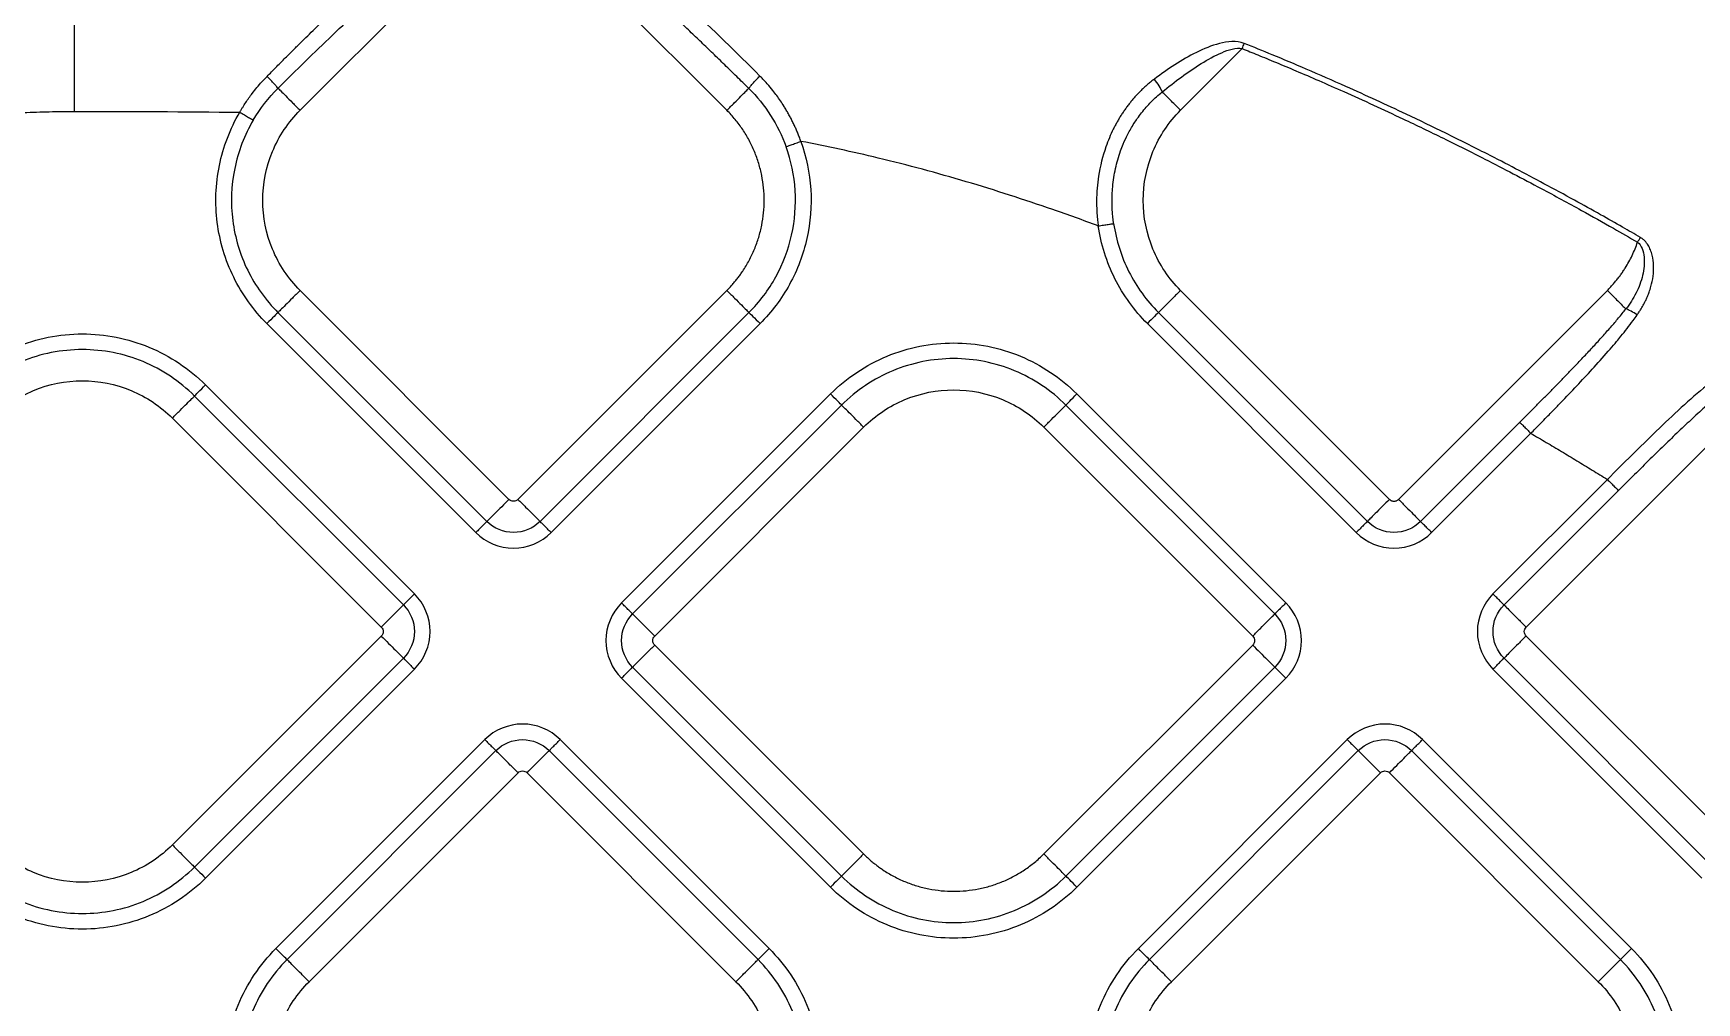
# Model space of a CAD drawing. Extents: x 525 to 613, y 487 to 635.
# Drawn here: x 568.83 to 574.08, y 557.8 to 560.86 of the extents above; entities that cross this region are included whole.
import ezdxf

# ---------------------------------------------------------------- set-up
doc = ezdxf.new("R2010")
doc.units = 0
doc.header["$MEASUREMENT"] = 0
doc.layers.add('1', color=4, linetype='Continuous')
doc.layers.add('STD TEST', color=3, linetype='Continuous')

# ---------------------------------------------------------------- blocks, each defined once
blk = doc.blocks.new('2023 VANGUARD')
at = {"layer": '1', "color": 3, "linetype": 'Continuous', "lineweight": 25}
for p, q in [((1.3707, -31.4184), (0.7119, -32.0772)), ((2.0578, -32.0772), (1.399, -31.4184)), ((3.6828, -31.8827), (3.4884, -32.0772)), ((1.3707, -33.3042), (0.7119, -32.6453)), ((2.0578, -32.6453), (1.399, -33.3042)), ((4.1472, -33.3041), (3.4884, -32.6453)), ((4.1755, -33.3041), (4.8343, -32.6453)), ((0.6421, -32.7151), (1.301, -33.3739)), ((1.4687, -33.3739), (2.1275, -32.7151)), ((3.4187, -32.715), (4.0775, -33.3739)), ((0.6073, -32.7499), (1.2661, -33.4088)), ((1.5036, -33.4088), (2.1624, -32.7499)), ((3.3838, -32.7499), (4.0426, -33.4087)), ((1.0377, -33.6371), (0.3789, -32.9783)), ((1.0726, -33.6023), (0.4138, -32.9434)), ((2.3844, -32.9719), (1.7256, -33.6308)), ((3.8206, -33.6308), (3.1617, -32.9719)), ((2.4193, -33.0068), (1.7605, -33.6656)), ((3.7857, -33.6656), (3.1269, -33.0068)), ((0.3092, -33.048), (0.968, -33.7069)), ((1.8302, -33.7354), (2.489, -33.0765)), ((3.0571, -33.0765), (3.716, -33.7354)), ((4.2452, -33.3739), (4.5581, -33.061)), ((4.2801, -33.4087), (4.593, -33.0958)), ((5.237, -33.048), (4.5782, -33.7069)), ((4.8345, -33.2414), (4.4736, -33.6023)), ((4.8694, -33.2762), (4.5085, -33.6371)), ((0.968, -33.7351), (0.3092, -34.394)), ((2.489, -34.4225), (1.8302, -33.7636)), ((3.716, -33.7636), (3.0571, -34.4225)), ((5.237, -34.394), (4.5782, -33.7351)), ((0.3789, -34.4637), (1.0377, -33.8049)), ((1.7605, -33.8334), (2.4193, -34.4922)), ((3.1269, -34.4922), (3.7857, -33.8334)), ((4.5085, -33.8049), (5.1673, -34.4637)), ((0.4138, -34.4986), (1.0726, -33.8397)), ((1.7256, -33.8682), (2.3844, -34.5271)), ((3.1617, -34.5271), (3.8206, -33.8682)), ((4.4736, -33.8397), (5.1325, -34.4986)), ((1.2946, -34.0618), (0.6358, -34.7206)), ((1.3295, -34.0966), (0.6707, -34.7554)), ((2.156, -34.7554), (1.4972, -34.0966)), ((2.1909, -34.7206), (1.5321, -34.0618)), ((4.0141, -34.0618), (3.3553, -34.7206)), ((4.049, -34.0966), (3.3901, -34.7555)), ((4.8755, -34.7555), (4.2167, -34.0966)), ((4.9104, -34.7206), (4.2516, -34.0618)), ((0.7404, -34.8252), (1.3992, -34.1663)), ((1.4275, -34.1663), (2.0863, -34.8252)), ((3.4599, -34.8252), (4.1187, -34.1664)), ((4.147, -34.1664), (4.8058, -34.8252))]:
    blk.add_line(p, q, dxfattribs=at)
for points, knots in [([(0, -30.1489), (0, -30.1752), (0, -30.2096), (0, -30.2958), (0, -30.3476), (0, -30.4682), (0, -30.5369), (0, -30.6896), (0, -30.7735), (0, -30.953), (0, -31.0486), (0, -31.2474), (0, -31.3505), (0, -31.5594), (0, -31.6652), (0, -31.8752), (0, -31.9793), (0, -32.0807)], [0, 0, 0, 0, 0.125, 0.125, 0.25, 0.25, 0.375, 0.375, 0.5, 0.5, 0.625, 0.625, 0.75, 0.75, 0.875, 0.875, 1, 1, 1, 1]), ([(7.0704, -32.3878), (7.0229, -32.3495), (6.9269, -32.2738), (6.732, -32.1263), (6.3839, -31.8779), (5.8694, -31.5493), (5.2292, -31.195), (4.6789, -30.9335), (4.2291, -30.7464), (3.887, -30.6178), (3.5402, -30.5019), (3.1889, -30.4), (2.8332, -30.3137), (2.4733, -30.2449), (2.1099, -30.1964), (1.8659, -30.1797), (1.7438, -30.1759)], [0, 0, 0, 0, 0.03125, 0.0625, 0.125, 0.25, 0.375, 0.5, 0.5625, 0.625, 0.6875, 0.75, 0.8125, 0.875, 0.9375, 1, 1, 1, 1]), ([(0.6077, -31.9702), (0.617, -31.9608), (0.6351, -31.9425), (0.6618, -31.9157), (0.6874, -31.8901), (0.712, -31.8657), (0.7355, -31.8426), (0.758, -31.8206), (0.8027, -31.7773), (0.8685, -31.7155), (0.9582, -31.6356), (1.0493, -31.5603), (1.13, -31.5017), (1.1891, -31.4644), (1.2239, -31.4448), (1.2509, -31.4308), (1.278, -31.4184), (1.3015, -31.4091), (1.3201, -31.403), (1.3347, -31.3989), (1.3493, -31.3957), (1.3594, -31.3945), (1.3643, -31.3939)], [0, 0, 0, 0, 0.040625, 0.079642, 0.117037, 0.152796, 0.186908, 0.219362, 0.250148, 0.380132, 0.500018, 0.625029, 0.750001, 0.812442, 0.844463, 0.875018, 0.907712, 0.937444, 0.953925, 0.968534, 0.984719, 1, 1, 1, 1]), ([(0.6424, -32.0077), (0.6994, -31.9514), (0.7564, -31.8954), (0.8715, -31.7851), (0.9295, -31.7308), (1.0476, -31.6259), (1.1079, -31.5751), (1.2015, -31.5052), (1.2331, -31.4829), (1.2823, -31.4526), (1.2987, -31.4431), (1.3321, -31.4262), (1.3488, -31.4187), (1.3661, -31.4138)], [0, 0, 0, 0, 0.25, 0.25, 0.5, 0.5, 0.75, 0.75, 0.875, 0.875, 0.9375, 0.9375, 1, 1, 1, 1]), ([(2.1619, -31.9692), (2.0882, -31.8955), (2.0139, -31.8225), (1.8615, -31.6811), (1.7839, -31.6127), (1.7012, -31.5507)], [0, 0, 0, 0, 0.5, 0.5, 1, 1, 1, 1]), ([(2.1268, -32.0082), (2.1141, -31.9958), (2.089, -31.9711), (2.0514, -31.9344), (2.0143, -31.8983), (1.9775, -31.863), (1.9412, -31.8283), (1.9009, -31.7903), (1.8569, -31.7494), (1.8096, -31.7063), (1.7636, -31.6655), (1.719, -31.627), (1.6894, -31.6025), (1.6749, -31.5905)], [0, 0, 0, 0, 0.086334, 0.171463, 0.255391, 0.338124, 0.419665, 0.500021, 0.608132, 0.712168, 0.812146, 0.908083, 1, 1, 1, 1]), ([(3.6894, -31.8663), (3.6768, -31.8613), (3.6635, -31.8602), (3.637, -31.8613), (3.624, -31.8636), (3.5858, -31.8732), (3.5617, -31.8832), (3.4917, -31.9177), (3.4479, -31.9472), (3.4059, -31.9787)], [0, 0, 0, 0, 0.125, 0.125, 0.25, 0.25, 0.5, 0.5, 1, 1, 1, 1]), ([(3.4305, -32.0193), (3.4702, -31.987), (3.5112, -31.956), (3.5745, -31.9168), (3.596, -31.9048), (3.6292, -31.8909), (3.6402, -31.8869), (3.6623, -31.8818), (3.6732, -31.8806), (3.6828, -31.8827)], [0, 0, 0, 0, 0.5, 0.5, 0.75, 0.75, 0.875, 0.875, 1, 1, 1, 1]), ([(3.6828, -31.8827), (3.6991, -31.8893), (3.7344, -31.9035), (3.7909, -31.9268), (3.855, -31.9537), (3.9266, -31.9845), (4.0394, -32.0342), (4.1707, -32.0945), (4.319, -32.166), (4.4646, -32.2389), (4.6096, -32.3147), (4.7443, -32.3881), (4.8454, -32.4447), (4.9043, -32.4786), (4.9297, -32.4932)], [0, 0, 0, 0, 0.037976, 0.081987, 0.132026, 0.188091, 0.250177, 0.398252, 0.500011, 0.605651, 0.749852, 0.85329, 0.936681, 1, 1, 1, 1]), ([(4.9385, -32.4781), (4.9198, -32.4673), (4.8781, -32.4433), (4.8089, -32.4041), (4.7263, -32.3583), (4.6073, -32.2937), (4.4722, -32.2231), (4.3272, -32.1505), (4.179, -32.0791), (4.0322, -32.0115), (3.8909, -31.9497), (3.784, -31.9046), (3.7188, -31.8782), (3.6894, -31.8663)], [0, 0, 0, 0, 0.046442, 0.103606, 0.17148, 0.250056, 0.395338, 0.500025, 0.599433, 0.74997, 0.848319, 0.931668, 1, 1, 1, 1]), ([(0.5218, -32.0832), (0.5225, -32.082), (0.524, -32.0794), (0.527, -32.0743), (0.5324, -32.0654), (0.5404, -32.0529), (0.5505, -32.0382), (0.5622, -32.0222), (0.5757, -32.0052), (0.5912, -31.9873), (0.6022, -31.9759), (0.6077, -31.9702)], [0, 0, 0, 0, 0.0312791, 0.0625533, 0.1250859, 0.2500974, 0.3749773, 0.5000072, 0.6665533, 0.833125, 1, 1, 1, 1]), ([(0.6424, -32.0077), (0.6418, -32.0069), (0.6406, -32.0053), (0.6366, -32.0007), (0.6339, -31.9976), (0.6273, -31.9905), (0.6235, -31.9864), (0.6156, -31.9782), (0.6115, -31.974), (0.6077, -31.9702)], [0, 0, 0, 0, 0.25, 0.25, 0.5, 0.5, 0.75, 0.75, 1, 1, 1, 1]), ([(2.1268, -32.0082), (2.1274, -32.0072), (2.1287, -32.0054), (2.1328, -32.0004), (2.1356, -31.9972), (2.1423, -31.9898), (2.1462, -31.9857), (2.1541, -31.9773), (2.1581, -31.9731), (2.1619, -31.9692)], [0, 0, 0, 0, 0.25, 0.25, 0.5, 0.5, 0.75, 0.75, 1, 1, 1, 1]), ([(2.291, -32.1753), (2.2894, -32.171), (2.2864, -32.1624), (2.2814, -32.1498), (2.2762, -32.1372), (2.2706, -32.1248), (2.2647, -32.1125), (2.2585, -32.1004), (2.252, -32.0884), (2.2453, -32.0766), (2.2369, -32.0628), (2.2233, -32.0419), (2.2057, -32.0181), (2.1868, -31.9955), (2.173, -31.9804), (2.1651, -31.9724), (2.1619, -31.9692)], [0, 0, 0, 0, 0.055541, 0.111076, 0.166605, 0.222123, 0.277628, 0.333113, 0.388574, 0.444005, 0.499399, 0.585783, 0.749346, 0.862209, 0.945693, 1, 1, 1, 1]), ([(3.4059, -31.9787), (3.4025, -31.9813), (3.3957, -31.9866), (3.3857, -31.9948), (3.3761, -32.0033), (3.3667, -32.0121), (3.3576, -32.0211), (3.3488, -32.0304), (3.3403, -32.04), (3.3321, -32.0498), (3.3241, -32.0598), (3.3165, -32.0701), (3.3091, -32.0806), (3.3019, -32.0914), (3.2951, -32.1024), (3.2886, -32.1136), (3.2823, -32.125), (3.2692, -32.1507), (3.2474, -32.2026), (3.2318, -32.2658), (3.225, -32.3235), (3.2235, -32.3569), (3.2238, -32.3836), (3.2248, -32.4042), (3.2264, -32.4232), (3.228, -32.4362), (3.2287, -32.4417)], [0, 0, 0, 0, 0.025284, 0.050463, 0.075552, 0.100568, 0.125527, 0.150445, 0.175335, 0.200211, 0.225087, 0.249975, 0.274914, 0.299931, 0.325009, 0.35013, 0.375275, 0.400426, 0.516928, 0.699661, 0.772223, 0.849941, 0.891119, 0.92505, 0.968208, 1, 1, 1, 1]), ([(3.4305, -32.0193), (3.4287, -32.0144), (3.4254, -32.0077), (3.4166, -31.9932), (3.4111, -31.9854), (3.4059, -31.9787)], [0, 0, 0, 0, 0.5, 0.5, 1, 1, 1, 1]), ([(0.6424, -32.0077), (0.6439, -32.0093), (0.6469, -32.0122), (0.6552, -32.0205), (0.6605, -32.0259), (0.6731, -32.0384), (0.6803, -32.0456), (0.6956, -32.0609), (0.7037, -32.0691), (0.7119, -32.0772)], [0, 0, 0, 0, 0.25, 0.25, 0.5, 0.5, 0.75, 0.75, 1, 1, 1, 1]), ([(2.0578, -32.0772), (2.0658, -32.0693), (2.0737, -32.0613), (2.0887, -32.0463), (2.0957, -32.0393), (2.1082, -32.0269), (2.1135, -32.0215), (2.122, -32.0131), (2.125, -32.01), (2.1268, -32.0082)], [0, 0, 0, 0, 0.25, 0.25, 0.5, 0.5, 0.75, 0.75, 1, 1, 1, 1]), ([(3.2775, -32.4345), (3.2771, -32.4313), (3.2757, -32.4217), (3.2736, -32.4024), (3.2721, -32.3753), (3.2723, -32.3461), (3.2749, -32.3075), (3.2823, -32.2607), (3.295, -32.2162), (3.3089, -32.1804), (3.3226, -32.151), (3.3379, -32.1243), (3.3528, -32.102), (3.3655, -32.0849), (3.3802, -32.0672), (3.3959, -32.0503), (3.4126, -32.0342), (3.4245, -32.0243), (3.4305, -32.0193)], [0, 0, 0, 0, 0.020541, 0.062511, 0.125716, 0.194904, 0.250858, 0.375636, 0.499747, 0.549616, 0.624223, 0.710226, 0.74904, 0.798896, 0.848789, 0.898847, 0.949203, 1, 1, 1, 1]), ([(3.4884, -32.0772), (3.4771, -32.0659), (3.4658, -32.0546), (3.4458, -32.0346), (3.437, -32.0258), (3.4305, -32.0193)], [0, 0, 0, 0, 0.5, 0.5, 1, 1, 1, 1]), ([(-0.458, -32.1079), (-0.4433, -32.1063), (-0.4141, -32.1031), (-0.3706, -32.0989), (-0.3275, -32.0951), (-0.285, -32.0917), (-0.2428, -32.0888), (-0.2012, -32.0863), (-0.1601, -32.0843), (-0.1194, -32.0827), (-0.0792, -32.0816), (-0.0394, -32.0809), (-0.0131, -32.0808), (0, -32.0807)], [0, 0, 0, 0, 0.096426, 0.191723, 0.285899, 0.378961, 0.47092, 0.561782, 0.651559, 0.740259, 0.827892, 0.914469, 1, 1, 1, 1]), ([(0.6073, -32.7499), (0.5647, -32.7073), (0.5291, -32.6576), (0.476, -32.5494), (0.4584, -32.4909), (0.4431, -32.3714), (0.4454, -32.3104), (0.4695, -32.1923), (0.4913, -32.1352), (0.5218, -32.0832)], [0, 0, 0, 0, 0.25, 0.25, 0.5, 0.5, 0.75, 0.75, 1, 1, 1, 1]), ([(0.5218, -32.0832), (0.5264, -32.086), (0.5314, -32.0889), (0.541, -32.0945), (0.5456, -32.0972), (0.5537, -32.1019), (0.557, -32.1039), (0.562, -32.1068), (0.5636, -32.1077), (0.5643, -32.1082)], [0, 0, 0, 0, 0.25, 0.25, 0.5, 0.5, 0.75, 0.75, 1, 1, 1, 1]), ([(0.7119, -32.6453), (0.6747, -32.6081), (0.6449, -32.5636), (0.6047, -32.4664), (0.5942, -32.4139), (0.5942, -32.3087), (0.6047, -32.2561), (0.6449, -32.1589), (0.6747, -32.1144), (0.7119, -32.0772)], [0, 0, 0, 0, 0.25, 0.25, 0.5, 0.5, 0.75, 0.75, 1, 1, 1, 1]), ([(2.0578, -32.6453), (2.0609, -32.6422), (2.067, -32.6359), (2.0758, -32.6262), (2.0843, -32.6162), (2.0925, -32.6059), (2.1003, -32.5953), (2.1128, -32.5773), (2.1286, -32.551), (2.1455, -32.5153), (2.1588, -32.4781), (2.1716, -32.427), (2.1781, -32.3613), (2.1716, -32.2955), (2.1588, -32.2445), (2.1455, -32.2073), (2.1286, -32.1716), (2.1117, -32.1434), (2.0966, -32.1219), (2.0844, -32.1063), (2.0716, -32.0913), (2.0624, -32.0819), (2.0578, -32.0772)], [0, 0, 0, 0, 0.020878, 0.041713, 0.062527, 0.083344, 0.104185, 0.125072, 0.187569, 0.2501, 0.312596, 0.375127, 0.500003, 0.62488, 0.687376, 0.749907, 0.812404, 0.874935, 0.906232, 0.937459, 0.968689, 1, 1, 1, 1]), ([(3.4884, -32.6453), (3.4512, -32.6081), (3.4214, -32.5636), (3.3812, -32.4664), (3.3707, -32.4138), (3.3707, -32.3086), (3.3812, -32.2561), (3.4214, -32.1589), (3.4512, -32.1144), (3.4884, -32.0772)], [0, 0, 0, 0, 0.25, 0.25, 0.5, 0.5, 0.75, 0.75, 1, 1, 1, 1]), ([(0.5643, -32.1082), (0.5366, -32.1555), (0.5167, -32.2074), (0.4947, -32.3149), (0.4927, -32.3705), (0.5066, -32.4793), (0.5226, -32.5326), (0.571, -32.631), (0.6034, -32.6763), (0.6421, -32.7151)], [0, 0, 0, 0, 0.25, 0.25, 0.5, 0.5, 0.75, 0.75, 1, 1, 1, 1]), ([(2.1275, -32.7151), (2.1609, -32.6817), (2.1895, -32.6437), (2.2349, -32.561), (2.2517, -32.5165), (2.2723, -32.4245), (2.276, -32.377), (2.2702, -32.2829), (2.2605, -32.2363), (2.2446, -32.192)], [0, 0, 0, 0, 0.25, 0.25, 0.5, 0.5, 0.75, 0.75, 1, 1, 1, 1]), ([(2.291, -32.1753), (2.3085, -32.224), (2.3191, -32.2752), (2.3255, -32.3786), (2.3214, -32.4307), (2.2988, -32.5318), (2.2803, -32.5807), (2.2304, -32.6715), (2.199, -32.7133), (2.1624, -32.7499)], [0, 0, 0, 0, 0.25, 0.25, 0.5, 0.5, 0.75, 0.75, 1, 1, 1, 1]), ([(2.2446, -32.192), (2.2454, -32.1917), (2.2471, -32.191), (2.2525, -32.1891), (2.2562, -32.1878), (2.265, -32.1846), (2.27, -32.1828), (2.2805, -32.179), (2.2859, -32.1771), (2.291, -32.1753)], [0, 0, 0, 0, 0.25, 0.25, 0.5, 0.5, 0.75, 0.75, 1, 1, 1, 1]), ([(3.2287, -32.4417), (3.1812, -32.4241), (3.0434, -32.3746), (2.813, -32.3002), (2.5478, -32.2285), (2.3728, -32.1907), (2.291, -32.1753)], [0.1331138, 0.1331138, 0.1331138, 0.1331138, 0.1662328, 0.2287328, 0.2912328, 0.345619, 0.345619, 0.345619, 0.345619]), ([(3.2287, -32.4417), (3.2341, -32.4409), (3.2397, -32.4401), (3.2507, -32.4385), (3.256, -32.4377), (3.2653, -32.4363), (3.2691, -32.4357), (3.2748, -32.4349), (3.2766, -32.4346), (3.2775, -32.4345)], [0, 0, 0, 0, 0.25, 0.25, 0.5, 0.5, 0.75, 0.75, 1, 1, 1, 1]), ([(3.3838, -32.7499), (3.3424, -32.7085), (3.3077, -32.6605), (3.2552, -32.556), (3.2373, -32.4996), (3.2287, -32.4417)], [0, 0, 0, 0, 0.5, 0.5, 1, 1, 1, 1]), ([(3.2775, -32.4345), (3.2853, -32.4872), (3.3016, -32.5386), (3.3494, -32.6337), (3.381, -32.6774), (3.4187, -32.715)], [0, 0, 0, 0, 0.5, 0.5, 1, 1, 1, 1]), ([(4.8343, -32.6453), (4.8374, -32.6422), (4.8434, -32.6361), (4.8521, -32.6265), (4.8605, -32.6166), (4.8685, -32.6065), (4.8762, -32.5962), (4.8836, -32.5856), (4.8924, -32.572), (4.9023, -32.5553), (4.9126, -32.5351), (4.9219, -32.5145), (4.9271, -32.5003), (4.9297, -32.4932)], [0, 0, 0, 0, 0.071603, 0.143025, 0.21434, 0.285623, 0.356948, 0.42839, 0.500022, 0.625193, 0.749981, 0.874784, 1, 1, 1, 1]), ([(4.9297, -32.4932), (4.9361, -32.4977), (4.9408, -32.5052), (4.9474, -32.5217), (4.9493, -32.5309), (4.9521, -32.5591), (4.95, -32.5788), (4.941, -32.6169), (4.9338, -32.6357), (4.9159, -32.671), (4.9052, -32.6877), (4.8928, -32.7037)], [0, 0, 0, 0, 0.125, 0.125, 0.25, 0.25, 0.5, 0.5, 0.75, 0.75, 1, 1, 1, 1]), ([(4.9282, -32.7225), (4.9303, -32.7194), (4.9346, -32.7132), (4.9406, -32.7037), (4.9463, -32.694), (4.9515, -32.6842), (4.9564, -32.6742), (4.9614, -32.6632), (4.9668, -32.6495), (4.9735, -32.6284), (4.9816, -32.5898), (4.981, -32.5499), (4.9707, -32.5176), (4.9645, -32.5049), (4.958, -32.4953), (4.9524, -32.4888), (4.9458, -32.4827), (4.9409, -32.4796), (4.9385, -32.4781)], [0, 0, 0, 0, 0.042024, 0.083865, 0.125566, 0.167175, 0.208743, 0.250323, 0.302654, 0.374644, 0.498885, 0.747981, 0.811464, 0.874669, 0.903716, 0.937246, 0.968656, 1, 1, 1, 1]), ([(0.7119, -32.6453), (0.7036, -32.6536), (0.6953, -32.6619), (0.6798, -32.6774), (0.6725, -32.6847), (0.6599, -32.6973), (0.6545, -32.7027), (0.6463, -32.7109), (0.6435, -32.7137), (0.6421, -32.7151)], [0, 0, 0, 0, 0.25, 0.25, 0.5, 0.5, 0.75, 0.75, 1, 1, 1, 1]), ([(2.0578, -32.6453), (2.0661, -32.6536), (2.0743, -32.6619), (2.0899, -32.6774), (2.0971, -32.6847), (2.1098, -32.6973), (2.1151, -32.7027), (2.1233, -32.7109), (2.1262, -32.7137), (2.1275, -32.7151)], [0, 0, 0, 0, 0.25, 0.25, 0.5, 0.5, 0.75, 0.75, 1, 1, 1, 1]), ([(3.4884, -32.6453), (3.4801, -32.6536), (3.4718, -32.6618), (3.4563, -32.6774), (3.449, -32.6846), (3.4364, -32.6973), (3.431, -32.7026), (3.4229, -32.7108), (3.42, -32.7136), (3.4187, -32.715)], [0, 0, 0, 0, 0.25, 0.25, 0.5, 0.5, 0.75, 0.75, 1, 1, 1, 1]), ([(4.8343, -32.6453), (4.8458, -32.6568), (4.8572, -32.6682), (4.8775, -32.6885), (4.8863, -32.6973), (4.8928, -32.7037)], [0, 0, 0, 0, 0.5, 0.5, 1, 1, 1, 1]), ([(0.6421, -32.7151), (0.6408, -32.7164), (0.6364, -32.7208), (0.6238, -32.7334), (0.6155, -32.7416), (0.6073, -32.7499)], [0, 0, 0, 0, 0.5, 0.5, 1, 1, 1, 1]), ([(2.1275, -32.7151), (2.1289, -32.7164), (2.1333, -32.7208), (2.1459, -32.7334), (2.1541, -32.7416), (2.1624, -32.7499)], [0, 0, 0, 0, 0.5, 0.5, 1, 1, 1, 1]), ([(3.4187, -32.715), (3.4173, -32.7164), (3.4129, -32.7207), (3.4003, -32.7334), (3.3921, -32.7416), (3.3838, -32.7499)], [0, 0, 0, 0, 0.5, 0.5, 1, 1, 1, 1]), ([(4.5581, -33.061), (4.5665, -33.0526), (4.5833, -33.0358), (4.6083, -33.0106), (4.6331, -32.9856), (4.6577, -32.9605), (4.6822, -32.9356), (4.7064, -32.9106), (4.7328, -32.8832), (4.761, -32.8535), (4.7905, -32.8219), (4.8185, -32.7912), (4.8448, -32.7614), (4.8696, -32.7325), (4.8852, -32.7132), (4.8928, -32.7037)], [0, 0, 0, 0, 0.07246, 0.144569, 0.216337, 0.287775, 0.358891, 0.429697, 0.500202, 0.592001, 0.680361, 0.765309, 0.846874, 0.925092, 1, 1, 1, 1]), ([(4.593, -33.0958), (4.5976, -33.0911), (4.6079, -33.0807), (4.6248, -33.0635), (4.6462, -33.0416), (4.6697, -33.0175), (4.72, -32.9655), (4.7782, -32.9038), (4.8339, -32.8415), (4.8616, -32.8089), (4.8794, -32.7873), (4.8968, -32.7653), (4.9137, -32.7429), (4.9239, -32.7285), (4.9282, -32.7225)], [0, 0, 0, 0, 0.039017, 0.086614, 0.142794, 0.220132, 0.285908, 0.571774, 0.724016, 0.785608, 0.829646, 0.892623, 0.955055, 1, 1, 1, 1]), ([(4.9282, -32.7225), (4.9221, -32.7182), (4.9153, -32.7141), (4.9029, -32.7074), (4.8972, -32.705), (4.8928, -32.7037)], [0, 0, 0, 0, 0.5, 0.5, 1, 1, 1, 1]), ([(-0.3635, -32.9434), (-0.3127, -32.8926), (-0.2517, -32.8518), (-0.1188, -32.7968), (-0.0468, -32.7825), (0.0971, -32.7825), (0.169, -32.7968), (0.3019, -32.8518), (0.3629, -32.8926), (0.4138, -32.9434)], [0, 0, 0, 0, 0.25, 0.25, 0.5, 0.5, 0.75, 0.75, 1, 1, 1, 1]), ([(0.3789, -32.9783), (0.3326, -32.932), (0.2771, -32.8949), (0.1561, -32.8448), (0.0906, -32.8318), (-0.0404, -32.8318), (-0.1059, -32.8448), (-0.2269, -32.8949), (-0.2824, -32.932), (-0.3287, -32.9783)], [0, 0, 0, 0, 0.25, 0.25, 0.5, 0.5, 0.75, 0.75, 1, 1, 1, 1]), ([(2.3844, -32.9719), (2.4353, -32.9211), (2.4963, -32.8803), (2.6292, -32.8253), (2.7011, -32.811), (2.845, -32.811), (2.9169, -32.8253), (3.0499, -32.8803), (3.1109, -32.9211), (3.1617, -32.9719)], [0, 0, 0, 0, 0.25, 0.25, 0.5, 0.5, 0.75, 0.75, 1, 1, 1, 1]), ([(3.1269, -33.0068), (3.0806, -32.9605), (3.0251, -32.9234), (2.904, -32.8733), (2.8386, -32.8603), (2.7076, -32.8603), (2.6421, -32.8733), (2.5211, -32.9234), (2.4656, -32.9605), (2.4193, -33.0068)], [0, 0, 0, 0, 0.25, 0.25, 0.5, 0.5, 0.75, 0.75, 1, 1, 1, 1]), ([(-0.259, -33.048), (-0.2218, -33.0108), (-0.1772, -32.9811), (-0.08, -32.9408), (-0.0275, -32.9304), (0.0777, -32.9304), (0.1303, -32.9408), (0.2274, -32.9811), (0.272, -33.0108), (0.3092, -33.048)], [0, 0, 0, 0, 0.25, 0.25, 0.5, 0.5, 0.75, 0.75, 1, 1, 1, 1]), ([(0.3092, -33.048), (0.3174, -33.0398), (0.3257, -33.0315), (0.3412, -33.016), (0.3485, -33.0087), (0.3611, -32.9961), (0.3665, -32.9907), (0.3747, -32.9825), (0.3775, -32.9797), (0.3789, -32.9783)], [0, 0, 0, 0, 0.25, 0.25, 0.5, 0.5, 0.75, 0.75, 1, 1, 1, 1]), ([(0.3789, -32.9783), (0.3803, -32.9769), (0.3846, -32.9726), (0.3973, -32.9599), (0.4055, -32.9517), (0.4138, -32.9434)], [0, 0, 0, 0, 0.5, 0.5, 1, 1, 1, 1]), ([(2.4193, -33.0068), (2.4179, -33.0054), (2.4136, -33.0011), (2.4009, -32.9885), (2.3927, -32.9802), (2.3844, -32.9719)], [0, 0, 0, 0, 0.5, 0.5, 1, 1, 1, 1]), ([(2.489, -33.0765), (2.5262, -33.0393), (2.5708, -33.0096), (2.6679, -32.9693), (2.7205, -32.9589), (2.8257, -32.9589), (2.8782, -32.9693), (2.9754, -33.0096), (3.02, -33.0393), (3.0571, -33.0765)], [0, 0, 0, 0, 0.25, 0.25, 0.5, 0.5, 0.75, 0.75, 1, 1, 1, 1]), ([(3.1269, -33.0068), (3.1282, -33.0054), (3.1326, -33.0011), (3.1452, -32.9885), (3.1535, -32.9802), (3.1617, -32.9719)], [0, 0, 0, 0, 0.5, 0.5, 1, 1, 1, 1]), ([(5.148, -32.9447), (5.0932, -32.9899), (5.0406, -33.0389), (4.9368, -33.1387), (4.8856, -33.1898), (4.8345, -33.2414)], [0, 0, 0, 0, 0.5, 0.5, 1, 1, 1, 1]), ([(5.174, -32.9849), (5.1667, -32.9913), (5.152, -33.0042), (5.1302, -33.0239), (5.1083, -33.044), (5.0863, -33.0644), (5.0642, -33.0853), (5.042, -33.1065), (5.0105, -33.1369), (4.9696, -33.1768), (4.9195, -33.2263), (4.8861, -33.2595), (4.8694, -33.2762)], [0, 0, 0, 0, 0.069379, 0.139423, 0.210142, 0.281546, 0.353644, 0.426445, 0.499957, 0.665592, 0.832243, 1, 1, 1, 1]), ([(2.489, -33.0765), (2.4807, -33.0683), (2.4725, -33.06), (2.4569, -33.0445), (2.4497, -33.0372), (2.4371, -33.0246), (2.4317, -33.0192), (2.4235, -33.011), (2.4207, -33.0082), (2.4193, -33.0068)], [0, 0, 0, 0, 0.25, 0.25, 0.5, 0.5, 0.75, 0.75, 1, 1, 1, 1]), ([(3.0571, -33.0765), (3.0654, -33.0683), (3.0737, -33.06), (3.0892, -33.0445), (3.0965, -33.0372), (3.1091, -33.0246), (3.1145, -33.0192), (3.1227, -33.011), (3.1255, -33.0082), (3.1269, -33.0068)], [0, 0, 0, 0, 0.25, 0.25, 0.5, 0.5, 0.75, 0.75, 1, 1, 1, 1]), ([(4.5581, -33.061), (4.5587, -33.0616), (4.56, -33.0629), (4.5641, -33.0669), (4.5669, -33.0697), (4.5734, -33.0763), (4.5773, -33.0801), (4.5851, -33.088), (4.5892, -33.092), (4.593, -33.0958)], [0, 0, 0, 0, 0.25, 0.25, 0.5, 0.5, 0.75, 0.75, 1, 1, 1, 1]), ([(4.593, -33.0958), (4.6091, -33.1053), (4.6415, -33.1243), (4.6899, -33.1531), (4.7382, -33.1822), (4.7865, -33.2116), (4.8185, -33.2315), (4.8345, -33.2414)], [0, 0, 0, 0, 0.1995061, 0.3992529, 0.5992468, 0.7994937, 1, 1, 1, 1]), ([(4.8345, -33.2414), (4.8383, -33.2452), (4.8424, -33.2492), (4.8502, -33.2571), (4.854, -33.2609), (4.8606, -33.2675), (4.8634, -33.2703), (4.8674, -33.2743), (4.8687, -33.2756), (4.8694, -33.2762)], [0, 0, 0, 0, 0.25, 0.25, 0.5, 0.5, 0.75, 0.75, 1, 1, 1, 1]), ([(1.3707, -33.3042), (1.3633, -33.3116), (1.3554, -33.3195), (1.3398, -33.335), (1.3322, -33.3426), (1.319, -33.3559), (1.3133, -33.3616), (1.305, -33.3699), (1.3023, -33.3726), (1.301, -33.3739)], [0, 0, 0, 0, 0.25, 0.25, 0.5, 0.5, 0.75, 0.75, 1, 1, 1, 1]), ([(1.399, -33.3042), (1.3953, -33.3079), (1.3901, -33.31), (1.3796, -33.31), (1.3744, -33.3079), (1.3707, -33.3042)], [0, 0, 0, 0, 0.5, 0.5, 1, 1, 1, 1]), ([(1.399, -33.3042), (1.4072, -33.3124), (1.4155, -33.3207), (1.431, -33.3362), (1.4383, -33.3435), (1.4509, -33.3561), (1.4563, -33.3615), (1.4645, -33.3697), (1.4673, -33.3725), (1.4687, -33.3739)], [0, 0, 0, 0, 0.25, 0.25, 0.5, 0.5, 0.75, 0.75, 1, 1, 1, 1]), ([(4.1472, -33.3041), (4.1398, -33.3115), (4.1319, -33.3194), (4.1164, -33.335), (4.1088, -33.3426), (4.0955, -33.3559), (4.0898, -33.3615), (4.0815, -33.3699), (4.0788, -33.3726), (4.0775, -33.3739)], [0, 0, 0, 0, 0.25, 0.25, 0.5, 0.5, 0.75, 0.75, 1, 1, 1, 1]), ([(4.1472, -33.3041), (4.1478, -33.3047), (4.1491, -33.3059), (4.1513, -33.3074), (4.1541, -33.3087), (4.1574, -33.3097), (4.1613, -33.3101), (4.1653, -33.3097), (4.169, -33.3086), (4.1726, -33.3068), (4.1745, -33.305), (4.1755, -33.3041)], [0, 0, 0, 0, 0.0834784, 0.1663875, 0.2501706, 0.374789, 0.5001047, 0.6247202, 0.7500387, 0.8748413, 1, 1, 1, 1]), ([(4.1755, -33.3041), (4.1838, -33.3124), (4.192, -33.3207), (4.2076, -33.3362), (4.2148, -33.3435), (4.2274, -33.3561), (4.2328, -33.3615), (4.241, -33.3697), (4.2438, -33.3725), (4.2452, -33.3739)], [0, 0, 0, 0, 0.25, 0.25, 0.5, 0.5, 0.75, 0.75, 1, 1, 1, 1]), ([(1.301, -33.3739), (1.3003, -33.3745), (1.299, -33.3758), (1.295, -33.3799), (1.2922, -33.3826), (1.2856, -33.3892), (1.2818, -33.393), (1.274, -33.4009), (1.2699, -33.4049), (1.2661, -33.4088)], [0, 0, 0, 0, 0.25, 0.25, 0.5, 0.5, 0.75, 0.75, 1, 1, 1, 1]), ([(1.2661, -33.4088), (1.2975, -33.4401), (1.3404, -33.4579), (1.4291, -33.4579), (1.4725, -33.4399), (1.5036, -33.4088)], [0, 0, 0, 0, 0.5, 0.5, 1, 1, 1, 1]), ([(1.4687, -33.3739), (1.4467, -33.3959), (1.4161, -33.4086), (1.3535, -33.4086), (1.3231, -33.396), (1.301, -33.3739)], [0, 0, 0, 0, 0.5, 0.5, 1, 1, 1, 1]), ([(1.5036, -33.4088), (1.4998, -33.4049), (1.4957, -33.4009), (1.4878, -33.393), (1.484, -33.3892), (1.4774, -33.3826), (1.4747, -33.3799), (1.4706, -33.3758), (1.4693, -33.3745), (1.4687, -33.3739)], [0, 0, 0, 0, 0.25, 0.25, 0.5, 0.5, 0.75, 0.75, 1, 1, 1, 1]), ([(4.0775, -33.3739), (4.0769, -33.3745), (4.0756, -33.3758), (4.0715, -33.3798), (4.0687, -33.3826), (4.0622, -33.3892), (4.0583, -33.393), (4.0505, -33.4009), (4.0464, -33.4049), (4.0426, -33.4087)], [0, 0, 0, 0, 0.25, 0.25, 0.5, 0.5, 0.75, 0.75, 1, 1, 1, 1]), ([(4.0426, -33.4087), (4.074, -33.4401), (4.1169, -33.4579), (4.2056, -33.4579), (4.249, -33.4398), (4.2801, -33.4087)], [0, 0, 0, 0, 0.5, 0.5, 1, 1, 1, 1]), ([(4.2452, -33.3739), (4.2232, -33.3958), (4.1926, -33.4086), (4.13, -33.4086), (4.0996, -33.396), (4.0775, -33.3739)], [0, 0, 0, 0, 0.5, 0.5, 1, 1, 1, 1]), ([(4.2801, -33.4087), (4.2763, -33.4049), (4.2722, -33.4009), (4.2644, -33.393), (4.2605, -33.3892), (4.254, -33.3826), (4.2512, -33.3798), (4.2471, -33.3758), (4.2458, -33.3745), (4.2452, -33.3739)], [0, 0, 0, 0, 0.25, 0.25, 0.5, 0.5, 0.75, 0.75, 1, 1, 1, 1]), ([(1.0726, -33.6023), (1.0688, -33.6061), (1.0647, -33.6101), (1.0569, -33.618), (1.0531, -33.6218), (1.0465, -33.6284), (1.0437, -33.6312), (1.0397, -33.6352), (1.0384, -33.6365), (1.0377, -33.6371)], [0, 0, 0, 0, 0.25, 0.25, 0.5, 0.5, 0.75, 0.75, 1, 1, 1, 1]), ([(1.0726, -33.8397), (1.104, -33.8084), (1.1218, -33.7654), (1.1218, -33.6767), (1.1037, -33.6334), (1.0726, -33.6023)], [0, 0, 0, 0, 0.5, 0.5, 1, 1, 1, 1]), ([(4.4736, -33.6023), (4.4423, -33.6336), (4.4245, -33.6766), (4.4244, -33.7653), (4.4425, -33.8086), (4.4736, -33.8397)], [0, 0, 0, 0, 0.5, 0.5, 1, 1, 1, 1]), ([(4.5085, -33.6371), (4.5079, -33.6365), (4.5066, -33.6352), (4.5025, -33.6312), (4.4997, -33.6284), (4.4932, -33.6218), (4.4893, -33.618), (4.4815, -33.6101), (4.4774, -33.6061), (4.4736, -33.6023)], [0, 0, 0, 0, 0.25, 0.25, 0.5, 0.5, 0.75, 0.75, 1, 1, 1, 1]), ([(0.968, -33.7069), (0.9763, -33.6986), (0.9845, -33.6903), (1.0001, -33.6748), (1.0073, -33.6675), (1.02, -33.6549), (1.0253, -33.6495), (1.0335, -33.6413), (1.0364, -33.6385), (1.0377, -33.6371)], [0, 0, 0, 0, 0.25, 0.25, 0.5, 0.5, 0.75, 0.75, 1, 1, 1, 1]), ([(1.0377, -33.6371), (1.0597, -33.6591), (1.0725, -33.6897), (1.0725, -33.7524), (1.0599, -33.7827), (1.0377, -33.8049)], [0, 0, 0, 0, 0.5, 0.5, 1, 1, 1, 1]), ([(1.7256, -33.6308), (1.6942, -33.6621), (1.6764, -33.7051), (1.6764, -33.7938), (1.6945, -33.8371), (1.7256, -33.8682)], [0, 0, 0, 0, 0.5, 0.5, 1, 1, 1, 1]), ([(1.7605, -33.6656), (1.7598, -33.665), (1.7585, -33.6637), (1.7545, -33.6597), (1.7517, -33.6569), (1.7451, -33.6503), (1.7413, -33.6465), (1.7334, -33.6386), (1.7294, -33.6346), (1.7256, -33.6308)], [0, 0, 0, 0, 0.25, 0.25, 0.5, 0.5, 0.75, 0.75, 1, 1, 1, 1]), ([(1.7605, -33.8334), (1.7385, -33.8114), (1.7257, -33.7808), (1.7257, -33.7181), (1.7383, -33.6878), (1.7605, -33.6656)], [0, 0, 0, 0, 0.5, 0.5, 1, 1, 1, 1]), ([(1.8302, -33.7354), (1.8228, -33.728), (1.8149, -33.7201), (1.7993, -33.7045), (1.7917, -33.6969), (1.7784, -33.6836), (1.7728, -33.678), (1.7645, -33.6696), (1.7618, -33.6669), (1.7605, -33.6656)], [0, 0, 0, 0, 0.25, 0.25, 0.5, 0.5, 0.75, 0.75, 1, 1, 1, 1]), ([(3.716, -33.7354), (3.7242, -33.7271), (3.7325, -33.7188), (3.748, -33.7033), (3.7553, -33.696), (3.7679, -33.6834), (3.7733, -33.678), (3.7815, -33.6698), (3.7843, -33.667), (3.7857, -33.6656)], [0, 0, 0, 0, 0.25, 0.25, 0.5, 0.5, 0.75, 0.75, 1, 1, 1, 1]), ([(3.8206, -33.6308), (3.8168, -33.6346), (3.8127, -33.6386), (3.8048, -33.6465), (3.801, -33.6503), (3.7944, -33.6569), (3.7917, -33.6597), (3.7876, -33.6637), (3.7863, -33.665), (3.7857, -33.6656)], [0, 0, 0, 0, 0.25, 0.25, 0.5, 0.5, 0.75, 0.75, 1, 1, 1, 1]), ([(3.7857, -33.6656), (3.8077, -33.6876), (3.8204, -33.7182), (3.8204, -33.7809), (3.8079, -33.8112), (3.7857, -33.8334)], [0, 0, 0, 0, 0.5, 0.5, 1, 1, 1, 1]), ([(3.8206, -33.8682), (3.8519, -33.8369), (3.8697, -33.7939), (3.8698, -33.7052), (3.8517, -33.6619), (3.8206, -33.6308)], [0, 0, 0, 0, 0.5, 0.5, 1, 1, 1, 1]), ([(4.5085, -33.8049), (4.4865, -33.7829), (4.4737, -33.7523), (4.4738, -33.6896), (4.4863, -33.6593), (4.5085, -33.6371)], [0, 0, 0, 0, 0.5, 0.5, 1, 1, 1, 1]), ([(4.5085, -33.6371), (4.5099, -33.6385), (4.5127, -33.6413), (4.5209, -33.6495), (4.5262, -33.6549), (4.5389, -33.6675), (4.5461, -33.6748), (4.5617, -33.6903), (4.5699, -33.6986), (4.5782, -33.7069)], [0, 0, 0, 0, 0.25, 0.25, 0.5, 0.5, 0.75, 0.75, 1, 1, 1, 1]), ([(0.968, -33.7069), (0.9717, -33.7106), (0.9739, -33.7158), (0.9739, -33.7262), (0.9717, -33.7314), (0.968, -33.7351)], [0, 0, 0, 0, 0.5, 0.5, 1, 1, 1, 1]), ([(4.5782, -33.7351), (4.5745, -33.7314), (4.5723, -33.7262), (4.5723, -33.7158), (4.5745, -33.7106), (4.5782, -33.7069)], [0, 0, 0, 0, 0.5, 0.5, 1, 1, 1, 1]), ([(0.968, -33.7351), (0.9754, -33.7425), (0.9833, -33.7504), (0.9989, -33.766), (1.0065, -33.7736), (1.0198, -33.7869), (1.0254, -33.7925), (1.0337, -33.8009), (1.0364, -33.8036), (1.0377, -33.8049)], [0, 0, 0, 0, 0.25, 0.25, 0.5, 0.5, 0.75, 0.75, 1, 1, 1, 1]), ([(1.8302, -33.7636), (1.8219, -33.7719), (1.8136, -33.7802), (1.7981, -33.7957), (1.7908, -33.803), (1.7782, -33.8156), (1.7728, -33.821), (1.7647, -33.8292), (1.7618, -33.832), (1.7605, -33.8334)], [0, 0, 0, 0, 0.25, 0.25, 0.5, 0.5, 0.75, 0.75, 1, 1, 1, 1]), ([(1.8302, -33.7636), (1.8265, -33.7599), (1.8243, -33.7547), (1.8243, -33.7443), (1.8265, -33.7391), (1.8302, -33.7354)], [0, 0, 0, 0, 0.5, 0.5, 1, 1, 1, 1]), ([(3.716, -33.7354), (3.7197, -33.7391), (3.7218, -33.7443), (3.7218, -33.7547), (3.7197, -33.7599), (3.716, -33.7636)], [0, 0, 0, 0, 0.5, 0.5, 1, 1, 1, 1]), ([(3.716, -33.7636), (3.7234, -33.771), (3.7313, -33.779), (3.7468, -33.7945), (3.7544, -33.8021), (3.7677, -33.8154), (3.7734, -33.821), (3.7817, -33.8294), (3.7844, -33.8321), (3.7857, -33.8334)], [0, 0, 0, 0, 0.25, 0.25, 0.5, 0.5, 0.75, 0.75, 1, 1, 1, 1]), ([(4.5782, -33.7351), (4.5699, -33.7434), (4.5617, -33.7517), (4.5461, -33.7672), (4.5389, -33.7745), (4.5262, -33.7871), (4.5209, -33.7925), (4.5127, -33.8007), (4.5099, -33.8035), (4.5085, -33.8049)], [0, 0, 0, 0, 0.25, 0.25, 0.5, 0.5, 0.75, 0.75, 1, 1, 1, 1]), ([(1.0377, -33.8049), (1.0384, -33.8055), (1.0397, -33.8068), (1.0437, -33.8108), (1.0465, -33.8136), (1.0531, -33.8202), (1.0569, -33.824), (1.0647, -33.8319), (1.0688, -33.8359), (1.0726, -33.8397)], [0, 0, 0, 0, 0.25, 0.25, 0.5, 0.5, 0.75, 0.75, 1, 1, 1, 1]), ([(1.7256, -33.8682), (1.7294, -33.8644), (1.7334, -33.8604), (1.7413, -33.8525), (1.7451, -33.8487), (1.7517, -33.8421), (1.7545, -33.8394), (1.7585, -33.8353), (1.7598, -33.834), (1.7605, -33.8334)], [0, 0, 0, 0, 0.25, 0.25, 0.5, 0.5, 0.75, 0.75, 1, 1, 1, 1]), ([(3.7857, -33.8334), (3.7863, -33.834), (3.7876, -33.8353), (3.7917, -33.8394), (3.7944, -33.8421), (3.801, -33.8487), (3.8048, -33.8525), (3.8127, -33.8604), (3.8168, -33.8644), (3.8206, -33.8682)], [0, 0, 0, 0, 0.25, 0.25, 0.5, 0.5, 0.75, 0.75, 1, 1, 1, 1]), ([(4.4736, -33.8397), (4.4774, -33.8359), (4.4815, -33.8319), (4.4893, -33.824), (4.4932, -33.8202), (4.4997, -33.8136), (4.5025, -33.8108), (4.5066, -33.8068), (4.5079, -33.8055), (4.5085, -33.8049)], [0, 0, 0, 0, 0.25, 0.25, 0.5, 0.5, 0.75, 0.75, 1, 1, 1, 1]), ([(1.5321, -34.0618), (1.5007, -34.0304), (1.4577, -34.0126), (1.3691, -34.0126), (1.3257, -34.0306), (1.2946, -34.0618)], [0, 0, 0, 0, 0.5, 0.5, 1, 1, 1, 1]), ([(4.2516, -34.0618), (4.2202, -34.0304), (4.1772, -34.0126), (4.0886, -34.0126), (4.0452, -34.0307), (4.0141, -34.0618)], [0, 0, 0, 0, 0.5, 0.5, 1, 1, 1, 1]), ([(1.2946, -34.0618), (1.2984, -34.0656), (1.3025, -34.0696), (1.3103, -34.0775), (1.3142, -34.0813), (1.3207, -34.0879), (1.3235, -34.0906), (1.3276, -34.0947), (1.3289, -34.096), (1.3295, -34.0966)], [0, 0, 0, 0, 0.25, 0.25, 0.5, 0.5, 0.75, 0.75, 1, 1, 1, 1]), ([(1.3295, -34.0966), (1.3515, -34.0746), (1.3821, -34.0619), (1.4447, -34.0619), (1.4751, -34.0745), (1.4972, -34.0966)], [0, 0, 0, 0, 0.5, 0.5, 1, 1, 1, 1]), ([(1.3992, -34.1663), (1.3909, -34.1581), (1.3827, -34.1498), (1.3671, -34.1343), (1.3599, -34.127), (1.3472, -34.1144), (1.3419, -34.109), (1.3337, -34.1008), (1.3309, -34.098), (1.3295, -34.0966)], [0, 0, 0, 0, 0.25, 0.25, 0.5, 0.5, 0.75, 0.75, 1, 1, 1, 1]), ([(1.4275, -34.1663), (1.4349, -34.1589), (1.4428, -34.151), (1.4583, -34.1355), (1.4659, -34.1279), (1.4792, -34.1146), (1.4849, -34.1089), (1.4932, -34.1006), (1.4959, -34.0979), (1.4972, -34.0966)], [0, 0, 0, 0, 0.25, 0.25, 0.5, 0.5, 0.75, 0.75, 1, 1, 1, 1]), ([(1.4972, -34.0966), (1.4978, -34.096), (1.4991, -34.0947), (1.5032, -34.0906), (1.506, -34.0879), (1.5125, -34.0813), (1.5164, -34.0775), (1.5242, -34.0696), (1.5283, -34.0656), (1.5321, -34.0618)], [0, 0, 0, 0, 0.25, 0.25, 0.5, 0.5, 0.75, 0.75, 1, 1, 1, 1]), ([(4.0141, -34.0618), (4.0179, -34.0656), (4.022, -34.0696), (4.0298, -34.0775), (4.0336, -34.0813), (4.0402, -34.0879), (4.043, -34.0907), (4.047, -34.0947), (4.0483, -34.096), (4.049, -34.0966)], [0, 0, 0, 0, 0.25, 0.25, 0.5, 0.5, 0.75, 0.75, 1, 1, 1, 1]), ([(4.049, -34.0966), (4.0709, -34.0747), (4.1016, -34.0619), (4.1642, -34.0619), (4.1945, -34.0745), (4.2167, -34.0966)], [0, 0, 0, 0, 0.5, 0.5, 1, 1, 1, 1]), ([(4.1187, -34.1664), (4.1104, -34.1581), (4.1022, -34.1498), (4.0866, -34.1343), (4.0794, -34.127), (4.0667, -34.1144), (4.0614, -34.109), (4.0532, -34.1008), (4.0504, -34.098), (4.049, -34.0966)], [0, 0, 0, 0, 0.25, 0.25, 0.5, 0.5, 0.75, 0.75, 1, 1, 1, 1]), ([(4.147, -34.1664), (4.1544, -34.159), (4.1623, -34.1511), (4.1778, -34.1355), (4.1854, -34.1279), (4.1987, -34.1146), (4.2044, -34.109), (4.2127, -34.1006), (4.2154, -34.0979), (4.2167, -34.0966)], [0, 0, 0, 0, 0.25, 0.25, 0.5, 0.5, 0.75, 0.75, 1, 1, 1, 1]), ([(4.2167, -34.0966), (4.2173, -34.096), (4.2186, -34.0947), (4.2227, -34.0907), (4.2254, -34.0879), (4.232, -34.0813), (4.2358, -34.0775), (4.2437, -34.0696), (4.2478, -34.0656), (4.2516, -34.0618)], [0, 0, 0, 0, 0.25, 0.25, 0.5, 0.5, 0.75, 0.75, 1, 1, 1, 1]), ([(1.3992, -34.1663), (1.4029, -34.1626), (1.4081, -34.1605), (1.4186, -34.1605), (1.4238, -34.1626), (1.4275, -34.1663)], [0, 0, 0, 0, 0.5, 0.5, 1, 1, 1, 1]), ([(4.1187, -34.1664), (4.1224, -34.1627), (4.1276, -34.1605), (4.1381, -34.1605), (4.1433, -34.1627), (4.147, -34.1664)], [0, 0, 0, 0, 0.5, 0.5, 1, 1, 1, 1]), ([(0.3092, -34.394), (0.272, -34.4312), (0.2274, -34.4609), (0.1303, -34.5012), (0.0777, -34.5116), (-0.0275, -34.5116), (-0.08, -34.5012), (-0.1772, -34.4609), (-0.2218, -34.4312), (-0.259, -34.394)], [0, 0, 0, 0, 0.25, 0.25, 0.5, 0.5, 0.75, 0.75, 1, 1, 1, 1]), ([(0.3092, -34.394), (0.3174, -34.4022), (0.3257, -34.4105), (0.3412, -34.426), (0.3485, -34.4333), (0.3611, -34.4459), (0.3665, -34.4513), (0.3747, -34.4595), (0.3775, -34.4623), (0.3789, -34.4637)], [0, 0, 0, 0, 0.25, 0.25, 0.5, 0.5, 0.75, 0.75, 1, 1, 1, 1]), ([(-0.3287, -34.4637), (-0.2824, -34.51), (-0.2269, -34.5471), (-0.1059, -34.5972), (-0.0404, -34.6102), (0.0906, -34.6102), (0.1561, -34.5972), (0.2771, -34.5471), (0.3326, -34.51), (0.3789, -34.4637)], [0, 0, 0, 0, 0.25, 0.25, 0.5, 0.5, 0.75, 0.75, 1, 1, 1, 1]), ([(0.3789, -34.4637), (0.3803, -34.4651), (0.3846, -34.4694), (0.3973, -34.482), (0.4055, -34.4903), (0.4138, -34.4986)], [0, 0, 0, 0, 0.5, 0.5, 1, 1, 1, 1]), ([(2.489, -34.4225), (2.4807, -34.4308), (2.4725, -34.439), (2.4569, -34.4545), (2.4497, -34.4618), (2.4371, -34.4744), (2.4317, -34.4798), (2.4235, -34.488), (2.4207, -34.4908), (2.4193, -34.4922)], [0, 0, 0, 0, 0.25, 0.25, 0.5, 0.5, 0.75, 0.75, 1, 1, 1, 1]), ([(2.489, -34.4225), (2.4921, -34.4256), (2.4984, -34.4317), (2.5082, -34.4405), (2.5182, -34.449), (2.5285, -34.4572), (2.539, -34.465), (2.557, -34.4775), (2.5834, -34.4933), (2.6191, -34.5102), (2.6563, -34.5235), (2.7073, -34.5362), (2.7731, -34.5427), (2.8388, -34.5362), (2.8899, -34.5235), (2.9271, -34.5102), (2.9628, -34.4933), (2.991, -34.4764), (3.0125, -34.4612), (3.028, -34.4491), (3.043, -34.4362), (3.0524, -34.4271), (3.0571, -34.4225)], [0, 0, 0, 0, 0.020878, 0.041713, 0.062527, 0.083344, 0.104185, 0.125072, 0.187569, 0.2501, 0.312596, 0.375127, 0.500003, 0.62488, 0.687376, 0.749907, 0.812404, 0.874935, 0.906232, 0.937459, 0.968689, 1, 1, 1, 1]), ([(3.1269, -34.4922), (3.1255, -34.4908), (3.1227, -34.488), (3.1145, -34.4798), (3.1091, -34.4744), (3.0965, -34.4618), (3.0892, -34.4545), (3.0737, -34.439), (3.0654, -34.4308), (3.0571, -34.4225)], [0, 0, 0, 0, 0.25, 0.25, 0.5, 0.5, 0.75, 0.75, 1, 1, 1, 1]), ([(0.4138, -34.4986), (0.3629, -34.5494), (0.3019, -34.5902), (0.169, -34.6452), (0.0971, -34.6595), (-0.0468, -34.6595), (-0.1188, -34.6452), (-0.2517, -34.5902), (-0.3127, -34.5494), (-0.3635, -34.4986)], [0, 0, 0, 0, 0.25, 0.25, 0.5, 0.5, 0.75, 0.75, 1, 1, 1, 1]), ([(2.4193, -34.4922), (2.4179, -34.4936), (2.4136, -34.4979), (2.4009, -34.5106), (2.3927, -34.5188), (2.3844, -34.5271)], [0, 0, 0, 0, 0.5, 0.5, 1, 1, 1, 1]), ([(2.4193, -34.4922), (2.4656, -34.5385), (2.5211, -34.5756), (2.6421, -34.6257), (2.7076, -34.6387), (2.8386, -34.6387), (2.904, -34.6257), (3.0251, -34.5756), (3.0806, -34.5385), (3.1269, -34.4922)], [0, 0, 0, 0, 0.25, 0.25, 0.5, 0.5, 0.75, 0.75, 1, 1, 1, 1]), ([(3.1617, -34.5271), (3.1535, -34.5188), (3.1452, -34.5106), (3.1326, -34.4979), (3.1282, -34.4936), (3.1269, -34.4922)], [0, 0, 0, 0, 0.5, 0.5, 1, 1, 1, 1]), ([(3.1617, -34.5271), (3.1109, -34.5779), (3.0499, -34.6187), (2.9169, -34.6737), (2.845, -34.688), (2.7011, -34.688), (2.6292, -34.6737), (2.4963, -34.6187), (2.4353, -34.5779), (2.3844, -34.5271)], [0, 0, 0, 0, 0.25, 0.25, 0.5, 0.5, 0.75, 0.75, 1, 1, 1, 1]), ([(0.6358, -35.4979), (0.5849, -35.447), (0.5442, -35.386), (0.4891, -35.2531), (0.4748, -35.1812), (0.4748, -35.0373), (0.4891, -34.9654), (0.5442, -34.8324), (0.5849, -34.7715), (0.6358, -34.7206)], [0, 0, 0, 0, 0.25, 0.25, 0.5, 0.5, 0.75, 0.75, 1, 1, 1, 1]), ([(0.6707, -34.7554), (0.6693, -34.7541), (0.6649, -34.7497), (0.6523, -34.7371), (0.6441, -34.7289), (0.6358, -34.7206)], [0, 0, 0, 0, 0.5, 0.5, 1, 1, 1, 1]), ([(2.156, -34.7554), (2.1574, -34.7541), (2.1618, -34.7497), (2.1744, -34.7371), (2.1826, -34.7289), (2.1909, -34.7206)], [0, 0, 0, 0, 0.5, 0.5, 1, 1, 1, 1]), ([(2.1909, -34.7206), (2.2418, -34.7715), (2.2825, -34.8324), (2.3376, -34.9654), (2.3519, -35.0373), (2.3519, -35.1812), (2.3376, -35.2531), (2.2825, -35.386), (2.2418, -35.447), (2.1909, -35.4979)], [0, 0, 0, 0, 0.25, 0.25, 0.5, 0.5, 0.75, 0.75, 1, 1, 1, 1]), ([(3.3553, -35.4979), (3.3044, -35.447), (3.2637, -35.3861), (3.2086, -35.2531), (3.1943, -35.1812), (3.1943, -35.0373), (3.2086, -34.9654), (3.2637, -34.8325), (3.3044, -34.7715), (3.3553, -34.7206)], [0, 0, 0, 0, 0.25, 0.25, 0.5, 0.5, 0.75, 0.75, 1, 1, 1, 1]), ([(3.3901, -34.7555), (3.3888, -34.7541), (3.3844, -34.7498), (3.3718, -34.7371), (3.3635, -34.7289), (3.3553, -34.7206)], [0, 0, 0, 0, 0.5, 0.5, 1, 1, 1, 1]), ([(4.8755, -34.7555), (4.8769, -34.7541), (4.8813, -34.7498), (4.8939, -34.7371), (4.9021, -34.7289), (4.9104, -34.7206)], [0, 0, 0, 0, 0.5, 0.5, 1, 1, 1, 1]), ([(4.9104, -34.7206), (4.9613, -34.7715), (5.002, -34.8325), (5.0571, -34.9654), (5.0714, -35.0373), (5.0714, -35.1812), (5.0571, -35.2531), (5.002, -35.3861), (4.9613, -35.447), (4.9104, -35.4979)], [0, 0, 0, 0, 0.25, 0.25, 0.5, 0.5, 0.75, 0.75, 1, 1, 1, 1]), ([(0.6707, -34.7554), (0.6243, -34.8018), (0.5873, -34.8573), (0.5371, -34.9783), (0.5241, -35.0437), (0.5241, -35.1747), (0.5371, -35.2402), (0.5873, -35.3612), (0.6243, -35.4167), (0.6707, -35.463)], [0, 0, 0, 0, 0.25, 0.25, 0.5, 0.5, 0.75, 0.75, 1, 1, 1, 1]), ([(0.7404, -34.8252), (0.7321, -34.8169), (0.7238, -34.8086), (0.7083, -34.7931), (0.701, -34.7858), (0.6884, -34.7732), (0.683, -34.7678), (0.6749, -34.7596), (0.672, -34.7568), (0.6707, -34.7554)], [0, 0, 0, 0, 0.25, 0.25, 0.5, 0.5, 0.75, 0.75, 1, 1, 1, 1]), ([(2.0863, -34.8252), (2.0946, -34.8169), (2.1029, -34.8086), (2.1184, -34.7931), (2.1257, -34.7858), (2.1383, -34.7732), (2.1437, -34.7678), (2.1518, -34.7596), (2.1547, -34.7568), (2.156, -34.7554)], [0, 0, 0, 0, 0.25, 0.25, 0.5, 0.5, 0.75, 0.75, 1, 1, 1, 1]), ([(2.156, -35.463), (2.2024, -35.4167), (2.2394, -35.3612), (2.2896, -35.2402), (2.3026, -35.1747), (2.3026, -35.0437), (2.2896, -34.9783), (2.2394, -34.8573), (2.2024, -34.8018), (2.156, -34.7554)], [0, 0, 0, 0, 0.25, 0.25, 0.5, 0.5, 0.75, 0.75, 1, 1, 1, 1]), ([(3.3901, -34.7555), (3.3438, -34.8018), (3.3067, -34.8573), (3.2566, -34.9783), (3.2436, -35.0438), (3.2436, -35.1748), (3.2566, -35.2402), (3.3067, -35.3612), (3.3438, -35.4167), (3.3901, -35.4631)], [0, 0, 0, 0, 0.25, 0.25, 0.5, 0.5, 0.75, 0.75, 1, 1, 1, 1]), ([(3.4599, -34.8252), (3.4516, -34.8169), (3.4433, -34.8087), (3.4278, -34.7931), (3.4205, -34.7859), (3.4079, -34.7732), (3.4025, -34.7679), (3.3943, -34.7597), (3.3915, -34.7569), (3.3901, -34.7555)], [0, 0, 0, 0, 0.25, 0.25, 0.5, 0.5, 0.75, 0.75, 1, 1, 1, 1]), ([(4.8058, -34.8252), (4.8141, -34.8169), (4.8223, -34.8087), (4.8379, -34.7931), (4.8451, -34.7859), (4.8578, -34.7732), (4.8631, -34.7679), (4.8713, -34.7597), (4.8742, -34.7569), (4.8755, -34.7555)], [0, 0, 0, 0, 0.25, 0.25, 0.5, 0.5, 0.75, 0.75, 1, 1, 1, 1]), ([(4.8755, -35.4631), (4.9218, -35.4167), (4.9589, -35.3612), (5.0091, -35.2402), (5.0221, -35.1748), (5.0221, -35.0438), (5.0091, -34.9783), (4.9589, -34.8573), (4.9218, -34.8018), (4.8755, -34.7555)], [0, 0, 0, 0, 0.25, 0.25, 0.5, 0.5, 0.75, 0.75, 1, 1, 1, 1]), ([(0.7404, -35.3933), (0.7032, -35.3561), (0.6734, -35.3116), (0.6332, -35.2144), (0.6227, -35.1618), (0.6227, -35.0566), (0.6332, -35.0041), (0.6734, -34.9069), (0.7032, -34.8624), (0.7404, -34.8252)], [0, 0, 0, 0, 0.25, 0.25, 0.5, 0.5, 0.75, 0.75, 1, 1, 1, 1]), ([(2.0863, -34.8252), (2.1235, -34.8624), (2.1533, -34.9069), (2.1935, -35.0041), (2.204, -35.0566), (2.204, -35.1618), (2.1935, -35.2144), (2.1533, -35.3116), (2.1235, -35.3561), (2.0863, -35.3933)], [0, 0, 0, 0, 0.25, 0.25, 0.5, 0.5, 0.75, 0.75, 1, 1, 1, 1]), ([(3.4599, -35.3933), (3.4227, -35.3561), (3.3929, -35.3116), (3.3527, -35.2144), (3.3422, -35.1619), (3.3422, -35.0567), (3.3527, -35.0041), (3.3929, -34.9069), (3.4227, -34.8624), (3.4599, -34.8252)], [0, 0, 0, 0, 0.25, 0.25, 0.5, 0.5, 0.75, 0.75, 1, 1, 1, 1]), ([(4.8058, -34.8252), (4.843, -34.8624), (4.8728, -34.9069), (4.913, -35.0041), (4.9235, -35.0567), (4.9235, -35.1619), (4.913, -35.2144), (4.8728, -35.3116), (4.843, -35.3561), (4.8058, -35.3933)], [0, 0, 0, 0, 0.25, 0.25, 0.5, 0.5, 0.75, 0.75, 1, 1, 1, 1])]:
    blk.add_open_spline(points, degree=3, knots=knots, dxfattribs=at)
for points in [[(3.6828, -31.8827), (3.6851, -31.8772), (3.6873, -31.8715), (3.6894, -31.8663)], [(0.5643, -32.1082), (0.5858, -32.0715), (0.6124, -32.0374), (0.6424, -32.0077)], [(2.1268, -32.0082), (2.1788, -32.0593), (2.2197, -32.1229), (2.2446, -32.192)], [(0, -32.0807), (0.1739, -32.0807), (0.3478, -32.0816), (0.5218, -32.0832)], [(4.9297, -32.4932), (4.9327, -32.4881), (4.9357, -32.4829), (4.9385, -32.4781)]]:
    blk.add_open_spline(points, degree=3, dxfattribs=at)
blk = doc.blocks.new('2026 Vanguard')
at = {"layer": 'STD TEST', "color": 1}
blk.add_blockref('2023 VANGUARD', (44.1613, 88.209), dxfattribs=at)

msp = doc.modelspace()

# ---------------------------------------------------------------- block references
at = {"layer": '1'}
msp.add_blockref('2026 Vanguard', (524.7985, 504.4821), dxfattribs=at)

doc.saveas('drawing.dxf')
